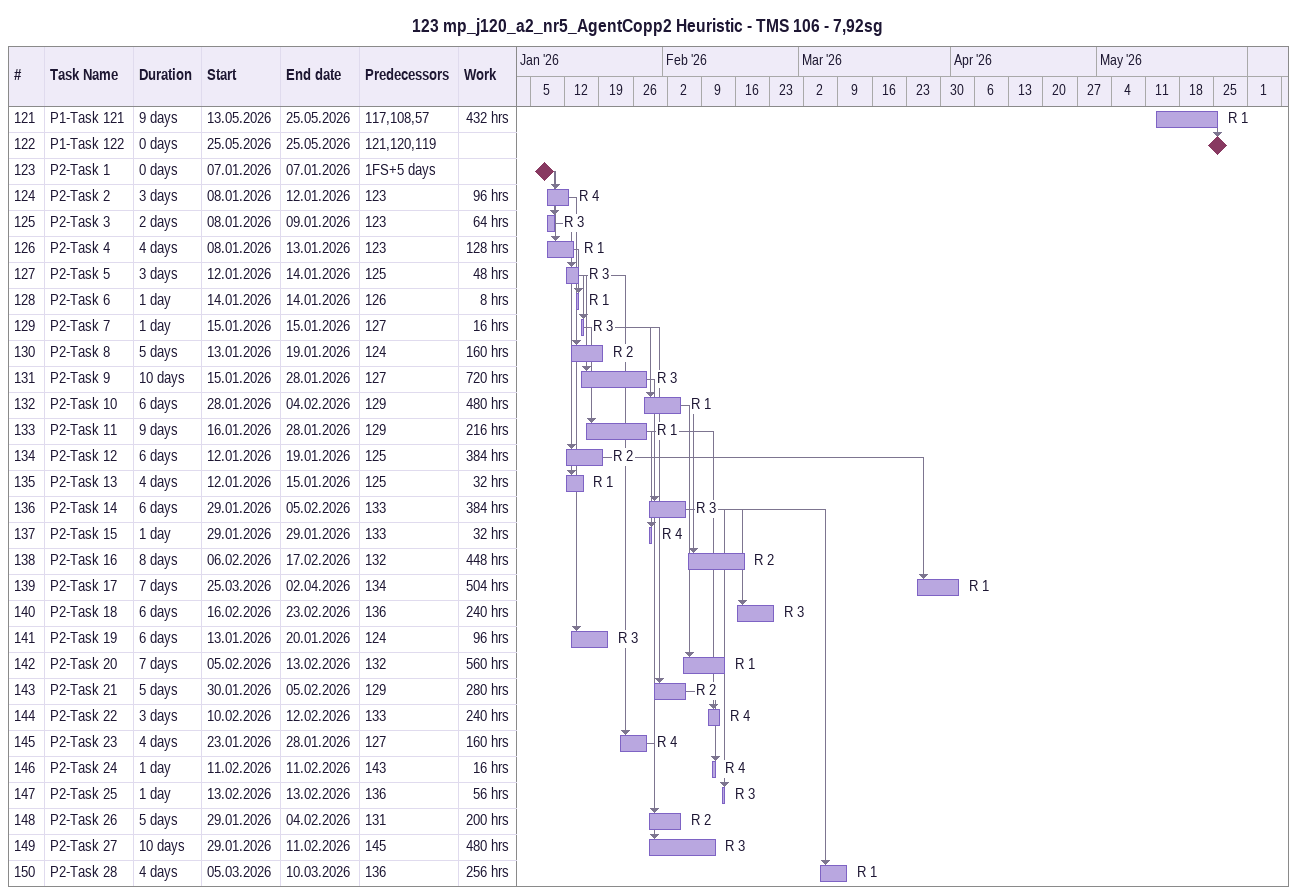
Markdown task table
123 mp_j120_a2_nr5_AgentCopp2 Heuristic - TMS 106 - 7,92sg

| ID | Task | Duration | Start | Finish | Predecessors | Resources | Work (h) |
|---|---|---|---|---|---|---|---|
| 121 | P1-Task 121 | 9d | 2026-05-13 | 2026-05-25 | 117, 108, 57 | R 1 | 432 |
| 122 | P1-Task 122 | 0d | 2026-05-25 | 2026-05-25 | 121, 120, 119 |  |  |
| 123 | P2-Task 1 | 0d | 2026-01-07 | 2026-01-07 | 1FS+5d |  |  |
| 124 | P2-Task 2 | 3d | 2026-01-08 | 2026-01-12 | 123 | R 4 | 96 |
| 125 | P2-Task 3 | 2d | 2026-01-08 | 2026-01-09 | 123 | R 3 | 64 |
| 126 | P2-Task 4 | 4d | 2026-01-08 | 2026-01-13 | 123 | R 1 | 128 |
| 127 | P2-Task 5 | 3d | 2026-01-12 | 2026-01-14 | 125 | R 3 | 48 |
| 128 | P2-Task 6 | 1d | 2026-01-14 | 2026-01-14 | 126 | R 1 | 8 |
| 129 | P2-Task 7 | 1d | 2026-01-15 | 2026-01-15 | 127 | R 3 | 16 |
| 130 | P2-Task 8 | 5d | 2026-01-13 | 2026-01-19 | 124 | R 2 | 160 |
| 131 | P2-Task 9 | 10d | 2026-01-15 | 2026-01-28 | 127 | R 3 | 720 |
| 132 | P2-Task 10 | 6d | 2026-01-28 | 2026-02-04 | 129 | R 1 | 480 |
| 133 | P2-Task 11 | 9d | 2026-01-16 | 2026-01-28 | 129 | R 1 | 216 |
| 134 | P2-Task 12 | 6d | 2026-01-12 | 2026-01-19 | 125 | R 2 | 384 |
| 135 | P2-Task 13 | 4d | 2026-01-12 | 2026-01-15 | 125 | R 1 | 32 |
| 136 | P2-Task 14 | 6d | 2026-01-29 | 2026-02-05 | 133 | R 3 | 384 |
| 137 | P2-Task 15 | 1d | 2026-01-29 | 2026-01-29 | 133 | R 4 | 32 |
| 138 | P2-Task 16 | 8d | 2026-02-06 | 2026-02-17 | 132 | R 2 | 448 |
| 139 | P2-Task 17 | 7d | 2026-03-25 | 2026-04-02 | 134 | R 1 | 504 |
| 140 | P2-Task 18 | 6d | 2026-02-16 | 2026-02-23 | 136 | R 3 | 240 |
| 141 | P2-Task 19 | 6d | 2026-01-13 | 2026-01-20 | 124 | R 3 | 96 |
| 142 | P2-Task 20 | 7d | 2026-02-05 | 2026-02-13 | 132 | R 1 | 560 |
| 143 | P2-Task 21 | 5d | 2026-01-30 | 2026-02-05 | 129 | R 2 | 280 |
| 144 | P2-Task 22 | 3d | 2026-02-10 | 2026-02-12 | 133 | R 4 | 240 |
| 145 | P2-Task 23 | 4d | 2026-01-23 | 2026-01-28 | 127 | R 4 | 160 |
| 146 | P2-Task 24 | 1d | 2026-02-11 | 2026-02-11 | 143 | R 4 | 16 |
| 147 | P2-Task 25 | 1d | 2026-02-13 | 2026-02-13 | 136 | R 3 | 56 |
| 148 | P2-Task 26 | 5d | 2026-01-29 | 2026-02-04 | 131 | R 2 | 200 |
| 149 | P2-Task 27 | 10d | 2026-01-29 | 2026-02-11 | 145 | R 3 | 480 |
| 150 | P2-Task 28 | 4d | 2026-03-05 | 2026-03-10 | 136 | R 1 | 256 |
